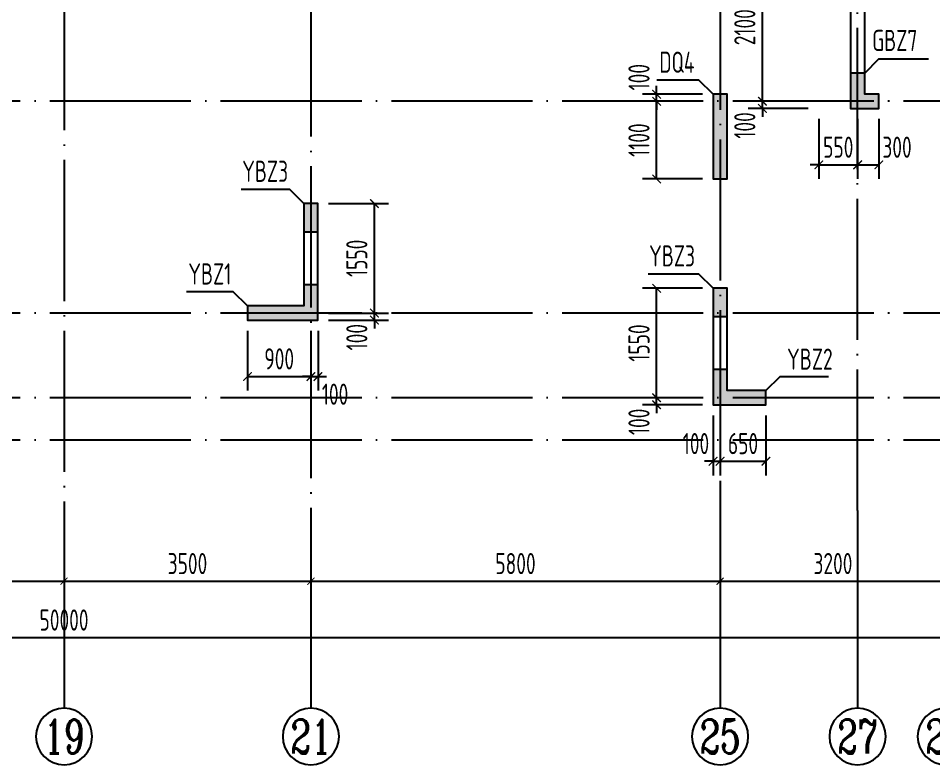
# Model space of a CAD drawing. Extents: x -1058961 to 23600, y -449123 to 2751847.
# Drawn here: x -420412 to -407436, y -120111 to -109535 of the extents above; entities that cross this region are included whole.
import ezdxf
from ezdxf.enums import TextEntityAlignment as Align

# ---------------------------------------------------------------- set-up
doc = ezdxf.new("R2010")
doc.units = 0
doc.header["$LTSCALE"] = 1000
doc.linetypes.add('DOTE', pattern=[2.42, 2, -0.2, 0.02, -0.2])
doc.layers.get('0').update_dxf_attribs({"linetype": 'CONTINUOUS'})
doc.layers.get('DEFPOINTS').update_dxf_attribs({"linetype": 'CONTINUOUS'})
for name, color, linetype in [('A-AXIS', 1, 'CONTINUOUS'), ('A-DOTE', 10, 'DOTE'), ('AXIS_NUM', 7, 'CONTINUOUS'), ('S-Q墙实线', 6, 'CONTINUOUS'), ('S-Q墙标注', 3, 'CONTINUOUS'), ('S-X详图填充', 252, 'CONTINUOUS'), ('S-X详图实线', 4, 'CONTINUOUS'), ('S-Y一般标注', 3, 'CONTINUOUS'), ('S-Z柱编号', 6, 'CONTINUOUS')]:
    doc.layers.add(name, color=color, linetype=linetype)
doc.styles.add('TSSD_Axis', font='complex.shx', dxfattribs={"width": 0.7, "bigfont": 'hztxt.shx'})
doc.styles.add('TSSD_DIMENSION', font='Tssdeng.shx', dxfattribs={"width": 0.7, "bigfont": 'tssdchn.shx'})
doc.styles.add('TSSD_REIN', font='tssdeng.shx', dxfattribs={"width": 0.7, "height": 300, "bigfont": 'tssdchn.shx'})
doc.styles.add('结构文字', font='zstxt.shx', dxfattribs={"width": 0.7, "bigfont": 'zshz.shx'})
doc.dimstyles.new('STRUCK', dxfattribs={"dimtxt": 400, "dimasz": 121, "dimexe": 200, "dimexo": 150, "dimgap": 115, "dimtad": 1, "dimdec": 0, "dimdsep": 46, "dimtxsty": '结构文字', "dimblk": 'ARCHTICK', "dimcen": 400, "dimclrd": 3, "dimclre": 3, "dimclrt": 7, "dimadec": 0, "dimazin": 0, "dimtfac": 1, "dimtdec": 0, "dimtix": 1, "dimtmove": 2, "dimatfit": 3, "dimldrblk": '_DIMX', "dimfxl": 0, "dimtolj": 1, "dimtzin": 0, "dimarcsym": 0})
doc.dimstyles.new('TSSD_100_100', dxfattribs={"dimtxt": 300, "dimasz": 100, "dimexe": 100, "dimexo": 250, "dimgap": 100, "dimtad": 1, "dimdec": 0, "dimzin": 0, "dimdsep": 46, "dimtxsty": 'TSSD_DIMENSION', "dimblk": 'ARCHTICK', "dimcen": 0, "dimdle": 100, "dimclrt": 7, "dimadec": 0, "dimazin": 0, "dimtfac": 1, "dimtdec": 0, "dimtix": 1, "dimtmove": 2, "dimatfit": 3, "dimldrblk": 'ARCHTICK', "dimfxl": 0, "dimtolj": 1, "dimtzin": 0, "dimarcsym": 0})

# ---------------------------------------------------------------- blocks, each defined once
blk = doc.blocks.new('_ArchTick')
at = {"color": 0, "linetype": 'ByBlock', "const_width": 0.15}
blk.add_lwpolyline([(-0.5, -0.5), (0.5, 0.5)], dxfattribs=at)
blk = doc.blocks.new('*D1102')
at = {"layer": 'DEFPOINTS', "color": 0}
for p in [(26100, 3600), (29600, 3600), (29600, 2600)]:
    blk.add_point(p, dxfattribs=at)
at = {"layer": 'S-Y一般标注', "color": 0, "lineweight": -2}
for p, q in [((26100, 3350), (26100, 2500)), ((29600, 3350), (29600, 2500)), ((26000, 2600), (29700, 2600))]:
    blk.add_line(p, q, dxfattribs=at)
at = {"layer": 'S-Y一般标注', "color": 0, "lineweight": -2, "xscale": 100, "yscale": 100, "zscale": 100, "rotation": 180}
blk.add_blockref('_ArchTick', (26100, 2600), dxfattribs=at)
at = {"layer": 'S-Y一般标注', "color": 0, "lineweight": -2, "xscale": 100, "yscale": 100, "zscale": 100}
blk.add_blockref('_ArchTick', (29600, 2600), dxfattribs=at)
at = {"layer": 'S-Y一般标注', "color": 7, "insert": (27850, 2850), "char_height": 300, "attachment_point": 5, "style": 'TSSD_DIMENSION'}
blk.add_mtext('\\A1;3500', dxfattribs=at)
blk = doc.blocks.new('ts_axno')
at = {"color": 0, "linetype": 'ByBlock', "lineweight": -2}
blk.add_circle((0, 0), 0.5, dxfattribs=at)
at = {"color": 0, "linetype": 'ByBlock', "lineweight": -2, "style": 'TSSD_Axis', "width": 0.7}
blk.add_attdef('A', text='', height=0.6, dxfattribs=at).set_placement((0, 0), align=Align.MIDDLE_CENTER)
blk = doc.blocks.new('*D1103')
at = {"layer": 'DEFPOINTS', "color": 0}
for p in [(33100, 3600), (38900, 3600), (38900, 2600)]:
    blk.add_point(p, dxfattribs=at)
at = {"layer": 'S-Y一般标注', "color": 0, "lineweight": -2}
for p, q in [((33100, 3350), (33100, 2500)), ((38900, 3350), (38900, 2500)), ((33000, 2600), (39000, 2600))]:
    blk.add_line(p, q, dxfattribs=at)
at = {"layer": 'S-Y一般标注', "color": 0, "lineweight": -2, "xscale": 100, "yscale": 100, "zscale": 100, "rotation": 180}
blk.add_blockref('_ArchTick', (33100, 2600), dxfattribs=at)
at = {"layer": 'S-Y一般标注', "color": 0, "lineweight": -2, "xscale": 100, "yscale": 100, "zscale": 100}
blk.add_blockref('_ArchTick', (38900, 2600), dxfattribs=at)
at = {"layer": 'S-Y一般标注', "color": 7, "insert": (36000, 2850), "char_height": 300, "attachment_point": 5, "style": 'TSSD_DIMENSION'}
blk.add_mtext('\\A1;5800', dxfattribs=at)
blk = doc.blocks.new('*D1107')
at = {"layer": 'DEFPOINTS', "color": 0}
for p in [(4600, 3600), (54600, 3600), (54600, 1800)]:
    blk.add_point(p, dxfattribs=at)
at = {"layer": 'S-Y一般标注', "color": 0, "lineweight": -2}
for p, q in [((4600, 3350), (4600, 1700)), ((54600, 3350), (54600, 1700)), ((4500, 1800), (54700, 1800))]:
    blk.add_line(p, q, dxfattribs=at)
at = {"layer": 'S-Y一般标注', "color": 0, "lineweight": -2, "xscale": 100, "yscale": 100, "zscale": 100, "rotation": 180}
blk.add_blockref('_ArchTick', (4600, 1800), dxfattribs=at)
at = {"layer": 'S-Y一般标注', "color": 0, "lineweight": -2, "xscale": 100, "yscale": 100, "zscale": 100}
blk.add_blockref('_ArchTick', (54600, 1800), dxfattribs=at)
at = {"layer": 'S-Y一般标注', "color": 7, "insert": (29600, 2050), "char_height": 300, "attachment_point": 5, "style": 'TSSD_DIMENSION'}
blk.add_mtext('\\A1;50000', dxfattribs=at)
blk = doc.blocks.new('*D1110')
at = {"layer": 'DEFPOINTS', "color": 0}
for p in [(29600, 3600), (33100, 3600), (33100, 2600)]:
    blk.add_point(p, dxfattribs=at)
at = {"layer": 'S-Y一般标注', "color": 0, "lineweight": -2}
for p, q in [((29600, 3350), (29600, 2500)), ((33100, 3350), (33100, 2500)), ((29500, 2600), (33200, 2600))]:
    blk.add_line(p, q, dxfattribs=at)
at = {"layer": 'S-Y一般标注', "color": 0, "lineweight": -2, "xscale": 100, "yscale": 100, "zscale": 100, "rotation": 180}
blk.add_blockref('_ArchTick', (29600, 2600), dxfattribs=at)
at = {"layer": 'S-Y一般标注', "color": 0, "lineweight": -2, "xscale": 100, "yscale": 100, "zscale": 100}
blk.add_blockref('_ArchTick', (33100, 2600), dxfattribs=at)
at = {"layer": 'S-Y一般标注', "color": 7, "insert": (31350, 2850), "char_height": 300, "attachment_point": 5, "style": 'TSSD_DIMENSION'}
blk.add_mtext('\\A1;3500', dxfattribs=at)
blk = doc.blocks.new('*D1111')
at = {"layer": 'DEFPOINTS', "color": 0}
for p in [(38900, 3600), (42100, 3600), (42100, 2600)]:
    blk.add_point(p, dxfattribs=at)
at = {"layer": 'S-Y一般标注', "color": 0, "lineweight": -2}
for p, q in [((38900, 3350), (38900, 2500)), ((42100, 3350), (42100, 2500)), ((38800, 2600), (42200, 2600))]:
    blk.add_line(p, q, dxfattribs=at)
at = {"layer": 'S-Y一般标注', "color": 0, "lineweight": -2, "xscale": 100, "yscale": 100, "zscale": 100, "rotation": 180}
blk.add_blockref('_ArchTick', (38900, 2600), dxfattribs=at)
at = {"layer": 'S-Y一般标注', "color": 0, "lineweight": -2, "xscale": 100, "yscale": 100, "zscale": 100}
blk.add_blockref('_ArchTick', (42100, 2600), dxfattribs=at)
at = {"layer": 'S-Y一般标注', "color": 7, "insert": (40500, 2850), "char_height": 300, "attachment_point": 5, "style": 'TSSD_DIMENSION'}
blk.add_mtext('\\A1;3200', dxfattribs=at)
blk = doc.blocks.new('*D230')
at = {"layer": 'DEFPOINTS', "color": 0}
for p in [(-416164, -113711), (-415364, -113711), (-416164, -113811)]:
    blk.add_point(p, dxfattribs=at)
at = {"layer": 'S-Q墙标注', "color": 3, "lineweight": -2}
for p, q in [((-415364, -113711), (-415364, -113590)), ((-416014, -113711), (-415164, -113711)), ((-415364, -113811), (-415364, -113711)), ((-416014, -113811), (-415164, -113811)), ((-415364, -113811), (-415364, -113932))]:
    blk.add_line(p, q, dxfattribs=at)
at = {"layer": 'S-Q墙标注', "color": 3, "lineweight": -2, "xscale": 121, "yscale": 121, "zscale": 121}
for p, rotation in [((-415364, -113711), 270), ((-415364, -113811), 90)]:
    blk.add_blockref('_ArchTick', p, dxfattribs=dict(at, rotation=rotation))
at = {"layer": 'S-Q墙标注', "color": 7, "insert": (-415614, -114053), "char_height": 300, "attachment_point": 5, "rotation": 90, "style": 'TSSD_REIN'}
blk.add_mtext('\\A1;100', dxfattribs=at)
blk = doc.blocks.new('_DIMX')
blk.add_line((-150, 0), (150, 0))
at = {"const_width": 50}
blk.add_lwpolyline([(-70, -70), (70, 70)], dxfattribs=at)
blk = doc.blocks.new('*D231')
at = {"layer": 'DEFPOINTS', "color": 0}
for p in [(-416164, -112161), (-415364, -112161), (-416164, -113711)]:
    blk.add_point(p, dxfattribs=at)
at = {"layer": 'S-Q墙标注', "color": 3, "lineweight": -2}
for p, q in [((-416014, -112161), (-415164, -112161)), ((-415364, -113711), (-415364, -112161)), ((-416014, -113711), (-415164, -113711))]:
    blk.add_line(p, q, dxfattribs=at)
at = {"layer": 'S-Q墙标注', "color": 3, "lineweight": -2, "xscale": 121, "yscale": 121, "zscale": 121}
for p, rotation in [((-415364, -112161), 90), ((-415364, -113711), 270)]:
    blk.add_blockref('_ArchTick', p, dxfattribs=dict(at, rotation=rotation))
at = {"layer": 'S-Q墙标注', "color": 7, "insert": (-415614, -112936), "char_height": 300, "attachment_point": 5, "rotation": 90, "style": 'TSSD_REIN'}
blk.add_mtext('\\A1;1550', dxfattribs=at)
blk = doc.blocks.new('*D232')
at = {"layer": 'DEFPOINTS', "color": 0}
for p in [(-417164, -113811), (-416264, -113811), (-416264, -114611)]:
    blk.add_point(p, dxfattribs=at)
at = {"layer": 'S-Q墙标注', "color": 3, "lineweight": -2}
for p, q in [((-417164, -113961), (-417164, -114811)), ((-416264, -113961), (-416264, -114811)), ((-417164, -114611), (-416264, -114611))]:
    blk.add_line(p, q, dxfattribs=at)
at = {"layer": 'S-Q墙标注', "color": 3, "lineweight": -2, "xscale": 121, "yscale": 121, "zscale": 121, "rotation": 180}
blk.add_blockref('_ArchTick', (-417164, -114611), dxfattribs=at)
at = {"layer": 'S-Q墙标注', "color": 3, "lineweight": -2, "xscale": 121, "yscale": 121, "zscale": 121}
blk.add_blockref('_ArchTick', (-416264, -114611), dxfattribs=at)
at = {"layer": 'S-Q墙标注', "color": 7, "insert": (-416714, -114361), "char_height": 300, "attachment_point": 5, "style": 'TSSD_REIN'}
blk.add_mtext('\\A1;900', dxfattribs=at)
blk = doc.blocks.new('*D233')
at = {"layer": 'DEFPOINTS', "color": 0}
for p in [(-416264, -113811), (-416164, -113811), (-416164, -114611)]:
    blk.add_point(p, dxfattribs=at)
at = {"layer": 'S-Q墙标注', "color": 3, "lineweight": -2}
for p, q in [((-416264, -113961), (-416264, -114811)), ((-416164, -113961), (-416164, -114811)), ((-416264, -114611), (-416385, -114611)), ((-416264, -114611), (-416164, -114611)), ((-416164, -114611), (-416043, -114611))]:
    blk.add_line(p, q, dxfattribs=at)
at = {"layer": 'S-Q墙标注', "color": 3, "lineweight": -2, "xscale": 121, "yscale": 121, "zscale": 121}
blk.add_blockref('_ArchTick', (-416264, -114611), dxfattribs=at)
at = {"layer": 'S-Q墙标注', "color": 3, "lineweight": -2, "xscale": 121, "yscale": 121, "zscale": 121, "rotation": 180}
blk.add_blockref('_ArchTick', (-416164, -114611), dxfattribs=at)
at = {"layer": 'S-Q墙标注', "color": 7, "insert": (-415922, -114861), "char_height": 300, "attachment_point": 5, "style": 'TSSD_REIN'}
blk.add_mtext('\\A1;100', dxfattribs=at)
blk = doc.blocks.new('*D234')
at = {"layer": 'DEFPOINTS', "color": 0}
for p in [(-411364, -114911), (-410564, -114911), (-410564, -115011)]:
    blk.add_point(p, dxfattribs=at)
at = {"layer": 'S-Q墙标注', "color": 3, "lineweight": -2}
for p, q in [((-411364, -114911), (-411364, -114790)), ((-410714, -114911), (-411564, -114911)), ((-411364, -115011), (-411364, -114911)), ((-410714, -115011), (-411564, -115011)), ((-411364, -115011), (-411364, -115132))]:
    blk.add_line(p, q, dxfattribs=at)
at = {"layer": 'S-Q墙标注', "color": 3, "lineweight": -2, "xscale": 121, "yscale": 121, "zscale": 121}
for p, rotation in [((-411364, -114911), 270), ((-411364, -115011), 90)]:
    blk.add_blockref('_ArchTick', p, dxfattribs=dict(at, rotation=rotation))
at = {"layer": 'S-Q墙标注', "color": 7, "insert": (-411614, -115253), "char_height": 300, "attachment_point": 5, "rotation": 90, "style": 'TSSD_REIN'}
blk.add_mtext('\\A1;100', dxfattribs=at)
blk = doc.blocks.new('*D235')
at = {"layer": 'DEFPOINTS', "color": 0}
for p in [(-411364, -113361), (-410564, -113361), (-410564, -114911)]:
    blk.add_point(p, dxfattribs=at)
at = {"layer": 'S-Q墙标注', "color": 3, "lineweight": -2}
for p, q in [((-410714, -113361), (-411564, -113361)), ((-411364, -114911), (-411364, -113361)), ((-410714, -114911), (-411564, -114911))]:
    blk.add_line(p, q, dxfattribs=at)
at = {"layer": 'S-Q墙标注', "color": 3, "lineweight": -2, "xscale": 121, "yscale": 121, "zscale": 121}
for p, rotation in [((-411364, -113361), 90), ((-411364, -114911), 270)]:
    blk.add_blockref('_ArchTick', p, dxfattribs=dict(at, rotation=rotation))
at = {"layer": 'S-Q墙标注', "color": 7, "insert": (-411614, -114136), "char_height": 300, "attachment_point": 5, "rotation": 90, "style": 'TSSD_REIN'}
blk.add_mtext('\\A1;1550', dxfattribs=at)
blk = doc.blocks.new('*D236')
at = {"layer": 'DEFPOINTS', "color": 0}
for p in [(-410564, -115011), (-410464, -115011), (-410464, -115811)]:
    blk.add_point(p, dxfattribs=at)
at = {"layer": 'S-Q墙标注', "color": 3, "lineweight": -2}
for p, q in [((-410564, -115161), (-410564, -116011)), ((-410464, -115161), (-410464, -116011)), ((-410564, -115811), (-410685, -115811)), ((-410564, -115811), (-410464, -115811)), ((-410464, -115811), (-410343, -115811))]:
    blk.add_line(p, q, dxfattribs=at)
at = {"layer": 'S-Q墙标注', "color": 3, "lineweight": -2, "xscale": 121, "yscale": 121, "zscale": 121}
blk.add_blockref('_ArchTick', (-410564, -115811), dxfattribs=at)
at = {"layer": 'S-Q墙标注', "color": 3, "lineweight": -2, "xscale": 121, "yscale": 121, "zscale": 121, "rotation": 180}
blk.add_blockref('_ArchTick', (-410464, -115811), dxfattribs=at)
at = {"layer": 'S-Q墙标注', "color": 7, "insert": (-410806, -115561), "char_height": 300, "attachment_point": 5, "style": 'TSSD_REIN'}
blk.add_mtext('\\A1;100', dxfattribs=at)
blk = doc.blocks.new('*D237')
at = {"layer": 'DEFPOINTS', "color": 0}
for p in [(-410464, -115011), (-409814, -115011), (-409814, -115811)]:
    blk.add_point(p, dxfattribs=at)
at = {"layer": 'S-Q墙标注', "color": 3, "lineweight": -2}
for p, q in [((-410464, -115161), (-410464, -116011)), ((-409814, -115161), (-409814, -116011)), ((-410464, -115811), (-409814, -115811))]:
    blk.add_line(p, q, dxfattribs=at)
at = {"layer": 'S-Q墙标注', "color": 3, "lineweight": -2, "xscale": 121, "yscale": 121, "zscale": 121, "rotation": 180}
blk.add_blockref('_ArchTick', (-410464, -115811), dxfattribs=at)
at = {"layer": 'S-Q墙标注', "color": 3, "lineweight": -2, "xscale": 121, "yscale": 121, "zscale": 121}
blk.add_blockref('_ArchTick', (-409814, -115811), dxfattribs=at)
at = {"layer": 'S-Q墙标注', "color": 7, "insert": (-410139, -115561), "char_height": 300, "attachment_point": 5, "style": 'TSSD_REIN'}
blk.add_mtext('\\A1;650', dxfattribs=at)
blk = doc.blocks.new('*D238')
at = {"layer": 'DEFPOINTS', "color": 0}
for p in [(-411364, -110711), (-410564, -110711), (-410564, -111811)]:
    blk.add_point(p, dxfattribs=at)
at = {"layer": 'S-Q墙标注', "color": 3, "lineweight": -2}
for p, q in [((-410714, -110711), (-411564, -110711)), ((-411364, -111811), (-411364, -110711)), ((-410714, -111811), (-411564, -111811))]:
    blk.add_line(p, q, dxfattribs=at)
at = {"layer": 'S-Q墙标注', "color": 3, "lineweight": -2, "xscale": 121, "yscale": 121, "zscale": 121}
for p, rotation in [((-411364, -110711), 90), ((-411364, -111811), 270)]:
    blk.add_blockref('_ArchTick', p, dxfattribs=dict(at, rotation=rotation))
at = {"layer": 'S-Q墙标注', "color": 7, "insert": (-411614, -111261), "char_height": 300, "attachment_point": 5, "rotation": 90, "style": 'TSSD_REIN'}
blk.add_mtext('\\A1;1100', dxfattribs=at)
blk = doc.blocks.new('*D239')
at = {"layer": 'DEFPOINTS', "color": 0}
for p in [(-411364, -110611), (-410564, -110611), (-410564, -110711)]:
    blk.add_point(p, dxfattribs=at)
at = {"layer": 'S-Q墙标注', "color": 3, "lineweight": -2}
for p, q in [((-411364, -110611), (-411364, -110490)), ((-410714, -110611), (-411564, -110611)), ((-411364, -110711), (-411364, -110611)), ((-410714, -110711), (-411564, -110711)), ((-411364, -110711), (-411364, -110832))]:
    blk.add_line(p, q, dxfattribs=at)
at = {"layer": 'S-Q墙标注', "color": 3, "lineweight": -2, "xscale": 121, "yscale": 121, "zscale": 121}
for p, rotation in [((-411364, -110611), 270), ((-411364, -110711), 90)]:
    blk.add_blockref('_ArchTick', p, dxfattribs=dict(at, rotation=rotation))
at = {"layer": 'S-Q墙标注', "color": 7, "insert": (-411614, -110369), "char_height": 300, "attachment_point": 5, "rotation": 90, "style": 'TSSD_REIN'}
blk.add_mtext('\\A1;100', dxfattribs=at)
blk = doc.blocks.new('*D260')
at = {"layer": 'DEFPOINTS', "color": 0}
for p in [(-409864, -110711), (-409064, -110711), (-409064, -110811)]:
    blk.add_point(p, dxfattribs=at)
at = {"layer": 'S-Q墙标注', "color": 3, "lineweight": -2}
for p, q in [((-409864, -110711), (-409864, -110590)), ((-409214, -110711), (-410064, -110711)), ((-409214, -110811), (-410064, -110811)), ((-409864, -110811), (-409864, -110711)), ((-409864, -110811), (-409864, -110932))]:
    blk.add_line(p, q, dxfattribs=at)
at = {"layer": 'S-Q墙标注', "color": 3, "lineweight": -2, "xscale": 121, "yscale": 121, "zscale": 121}
for p, rotation in [((-409864, -110711), 270), ((-409864, -110811), 90)]:
    blk.add_blockref('_ArchTick', p, dxfattribs=dict(at, rotation=rotation))
at = {"layer": 'S-Q墙标注', "color": 7, "insert": (-410114, -111053), "char_height": 300, "attachment_point": 5, "rotation": 90, "style": 'TSSD_REIN'}
blk.add_mtext('\\A1;100', dxfattribs=at)
blk = doc.blocks.new('*D261')
at = {"layer": 'DEFPOINTS', "color": 0}
for p in [(-409864, -108611), (-409064, -108611), (-409064, -110711)]:
    blk.add_point(p, dxfattribs=at)
at = {"layer": 'S-Q墙标注', "color": 3, "lineweight": -2}
for p, q in [((-409214, -108611), (-410064, -108611)), ((-409864, -110711), (-409864, -108611)), ((-409214, -110711), (-410064, -110711))]:
    blk.add_line(p, q, dxfattribs=at)
at = {"layer": 'S-Q墙标注', "color": 3, "lineweight": -2, "xscale": 121, "yscale": 121, "zscale": 121}
for p, rotation in [((-409864, -108611), 90), ((-409864, -110711), 270)]:
    blk.add_blockref('_ArchTick', p, dxfattribs=dict(at, rotation=rotation))
at = {"layer": 'S-Q墙标注', "color": 7, "insert": (-410114, -109661), "char_height": 300, "attachment_point": 5, "rotation": 90, "style": 'TSSD_REIN'}
blk.add_mtext('\\A1;2100', dxfattribs=at)
blk = doc.blocks.new('*D1052')
at = {"layer": 'DEFPOINTS', "color": 0}
for p in [(-409064, -110811), (-408514, -110811), (-408514, -111611)]:
    blk.add_point(p, dxfattribs=at)
at = {"layer": 'S-Q墙标注', "color": 3, "lineweight": -2}
for p, q in [((-409064, -110961), (-409064, -111811)), ((-408514, -110961), (-408514, -111811)), ((-409064, -111611), (-409185, -111611)), ((-409064, -111611), (-408514, -111611)), ((-408514, -111611), (-408393, -111611))]:
    blk.add_line(p, q, dxfattribs=at)
at = {"layer": 'S-Q墙标注', "color": 3, "lineweight": -2, "xscale": 121, "yscale": 121, "zscale": 121}
blk.add_blockref('_ArchTick', (-409064, -111611), dxfattribs=at)
at = {"layer": 'S-Q墙标注', "color": 3, "lineweight": -2, "xscale": 121, "yscale": 121, "zscale": 121, "rotation": 180}
blk.add_blockref('_ArchTick', (-408514, -111611), dxfattribs=at)
at = {"layer": 'S-Q墙标注', "color": 7, "insert": (-408789, -111361), "char_height": 300, "attachment_point": 5, "style": 'TSSD_REIN'}
blk.add_mtext('\\A1;550', dxfattribs=at)
blk = doc.blocks.new('*D1053')
at = {"layer": 'DEFPOINTS', "color": 0}
for p in [(-408514, -110811), (-408214, -110811), (-408214, -111611)]:
    blk.add_point(p, dxfattribs=at)
at = {"layer": 'S-Q墙标注', "color": 3, "lineweight": -2}
for p, q in [((-408514, -110961), (-408514, -111811)), ((-408214, -110961), (-408214, -111811)), ((-408514, -111611), (-408214, -111611))]:
    blk.add_line(p, q, dxfattribs=at)
at = {"layer": 'S-Q墙标注', "color": 3, "lineweight": -2, "xscale": 121, "yscale": 121, "zscale": 121, "rotation": 180}
blk.add_blockref('_ArchTick', (-408514, -111611), dxfattribs=at)
at = {"layer": 'S-Q墙标注', "color": 3, "lineweight": -2, "xscale": 121, "yscale": 121, "zscale": 121}
blk.add_blockref('_ArchTick', (-408214, -111611), dxfattribs=at)
at = {"layer": 'S-Q墙标注', "color": 7, "insert": (-407956, -111361), "char_height": 300, "attachment_point": 5, "style": 'TSSD_REIN'}
blk.add_mtext('\\A1;300', dxfattribs=at)
blk = doc.blocks.new('20210726.16395156')
at = {"layer": 'A-AXIS'}
for p, q in [((29600, 3600), (29600, 800)), ((33100, 3600), (33100, 800)), ((38900, 3600.1), (38900, 800.1)), ((40850, 3600.2), (40850, 800.2))]:
    blk.add_line(p, q, dxfattribs=at)
at = {"layer": 'A-DOTE'}
for p, q in [((29600, 18249.9), (29600, 3600)), ((38900.2, 13700), (38900, 3600)), ((40850, 3600.2), (40850, 11500)), ((33100, 10900), (33100, 3600)), ((55600, 9400), (3600, 9400)), ((55600, 6400), (3600, 6400)), ((55600, 5200), (3600, 5200)), ((55600, 4600), (3600, 4600))]:
    blk.add_line(p, q, dxfattribs=at)
at = {"layer": 'A-AXIS'}
ref = blk.add_blockref('ts_axno', (29600, 400), dxfattribs=dict(at, xscale=-800, yscale=800, zscale=800, rotation=180))
ref.add_attrib('13', '19', dxfattribs={"layer": 'AXIS_NUM', "height": 480, "style": 'TSSD_Axis', "width": 0.7}).set_placement((29600, 400), align=Align.MIDDLE_CENTER)
ref = blk.add_blockref('ts_axno', (33100, 400), dxfattribs=dict(at, xscale=-800, yscale=800, zscale=800, rotation=180))
ref.add_attrib('13', '21', dxfattribs={"layer": 'AXIS_NUM', "height": 480, "style": 'TSSD_Axis', "width": 0.7}).set_placement((33100, 400), align=Align.MIDDLE_CENTER)
ref = blk.add_blockref('ts_axno', (38900, 400.1), dxfattribs=dict(at, xscale=-800, yscale=800, zscale=800, rotation=180))
ref.add_attrib('17', '25', dxfattribs={"layer": 'AXIS_NUM', "height": 480, "style": 'TSSD_Axis', "width": 0.7}).set_placement((38900, 400.1), align=Align.MIDDLE_CENTER)
ref = blk.add_blockref('ts_axno', (40850, 400.2), dxfattribs=dict(at, xscale=-800, yscale=800, zscale=800, rotation=180))
ref.add_attrib('5', '27', dxfattribs={"layer": 'AXIS_NUM', "height": 480, "style": 'TSSD_Axis', "width": 0.7}).set_placement((40850, 400.2), align=Align.MIDDLE_CENTER)
ref = blk.add_blockref('ts_axno', (42100, 400), dxfattribs=dict(at, xscale=-800, yscale=800, zscale=800, rotation=180))
ref.add_attrib('19', '28', dxfattribs={"layer": 'AXIS_NUM', "height": 480, "style": 'TSSD_Axis', "width": 0.7}).set_placement((42100, 400), align=Align.MIDDLE_CENTER)
at = {"layer": 'S-Y一般标注'}
for base, p1, p2, picture, middle in [((54600, 1800), (4600, 3600), (54600, 3600), '*D1107', (29600, 2050)), ((29600, 2600), (26100, 3600), (29600, 3600), '*D1102', (27850, 2850)), ((33100, 2600), (29600, 3600), (33100, 3600), '*D1110', (31350, 2850)), ((38900, 2600.1), (33100, 3600), (38900, 3600.1), '*D1103', (36000, 2850.1)), ((42100, 2600.1), (38900, 3600.1), (42100, 3600.1), '*D1111', (40500, 2850.1))]:
    dim = blk.add_linear_dim(base=base, p1=p1, p2=p2, dimstyle='TSSD_100_100', dxfattribs=at)
    dim.commit()
    dim.dimension.update_dxf_attribs({"geometry": picture, "text_midpoint": middle})

msp = doc.modelspace()

# ---------------------------------------------------------------- hatches: boundary and pattern name
at = {"layer": 'S-X详图填充'}
h = msp.add_hatch(color=256, dxfattribs=at)
h.dxf.hatch_style = 1
h.paths.add_polyline_path([(-408414.4, -110310.95), (-408614.4, -110310.95), (-408614.4, -110810.95), (-408214.4, -110810.95), (-408214.4, -110610.95), (-408414.4, -110610.95)])
h = msp.add_hatch(color=256, dxfattribs=at)
h.dxf.hatch_style = 1
h.paths.add_polyline_path([(-410564.38, -111810.95), (-410364.38, -111810.95), (-410364.38, -110610.95), (-410564.38, -110610.95)])
h = msp.add_hatch(color=256, dxfattribs=at)
h.dxf.hatch_style = 1
h.paths.add_polyline_path([(-416364.38, -112560.95), (-416164.38, -112560.95), (-416164.38, -112160.95), (-416364.38, -112160.95)])
h = msp.add_hatch(color=256, dxfattribs=at)
h.dxf.hatch_style = 1
h.paths.add_polyline_path([(-416164.38, -113310.95), (-416364.38, -113310.95), (-416364.38, -113610.95), (-417164.38, -113610.95), (-417164.38, -113810.95), (-416164.38, -113810.95)])
h = msp.add_hatch(color=256, dxfattribs=at)
h.dxf.hatch_style = 1
h.paths.add_polyline_path([(-410564.38, -113760.96), (-410364.38, -113760.96), (-410364.38, -113360.96), (-410564.38, -113360.96)])
h = msp.add_hatch(color=256, dxfattribs=at)
h.dxf.hatch_style = 1
h.paths.add_polyline_path([(-410364.38, -114510.96), (-410564.38, -114510.96), (-410564.38, -115010.96), (-409814.4, -115010.96), (-409814.4, -114810.96), (-410364.38, -114810.96)])

# ---------------------------------------------------------------- linework, layer by layer
at = {"layer": 'S-Q墙实线'}
for points in [[(-408614.4, -108710.95), (-408614.4, -110810.95), (-408214.4, -110810.95), (-408214.4, -110610.95), (-408414.4, -110610.95), (-408414.4, -108510.95), (-409064.46, -108510.95), (-409064.46, -108710.95)], [(-410364.38, -111810.95), (-410364.38, -110610.95), (-410564.38, -110610.95), (-410564.38, -111810.95)], [(-417064.41, -113610.95), (-417164.38, -113610.95), (-417164.38, -113810.95), (-417064.41, -113810.95), (-416164.38, -113810.95), (-416164.38, -112160.95), (-416364.38, -112160.95), (-416364.38, -113610.95)], [(-410564.38, -115010.96), (-409814.4, -115010.96), (-409814.4, -114810.96), (-410364.38, -114810.96), (-410364.38, -113360.96), (-410564.38, -113360.96)]]:
    msp.add_lwpolyline(points, close=True, dxfattribs=at)
at = {"layer": 'S-X详图实线'}
for points in [[(-408414.4, -110310.95), (-408614.4, -110310.95), (-408614.4, -110810.95), (-408214.4, -110810.95), (-408214.4, -110610.95), (-408414.4, -110610.95), (-408414.4, -110310.95)], [(-410564.38, -111810.95), (-410364.38, -111810.95), (-410364.38, -110610.95), (-410564.38, -110610.95), (-410564.38, -111810.95)], [(-416364.38, -112560.95), (-416164.38, -112560.95), (-416164.38, -112160.95), (-416364.38, -112160.95), (-416364.38, -112560.95)], [(-416164.38, -113310.95), (-416364.38, -113310.95), (-416364.38, -113610.95), (-417164.38, -113610.95), (-417164.38, -113810.95), (-416164.38, -113810.95), (-416164.38, -113310.95)], [(-410564.38, -113760.96), (-410364.38, -113760.96), (-410364.38, -113360.96), (-410564.38, -113360.96), (-410564.38, -113760.96)], [(-410364.38, -114510.96), (-410564.38, -114510.96), (-410564.38, -115010.96), (-409814.4, -115010.96), (-409814.4, -114810.96), (-410364.38, -114810.96), (-410364.38, -114510.96)]]:
    msp.add_lwpolyline(points, close=True, dxfattribs=at)
at = {"layer": 'S-Z柱编号', "color": 7}
for points in [[(-408414.4, -110310.95), (-408214.4, -110110.95), (-407507.84, -110110.95)], [(-410564.15, -110610.95), (-410764.15, -110410.95), (-411361.66, -110410.95)], [(-416364.38, -112160.95), (-416564.38, -111960.95), (-417255.2, -111960.95)], [(-410564.36, -113360.96), (-410764.36, -113160.96), (-411483.57, -113160.96)], [(-417164.38, -113610.95), (-417364.38, -113410.95), (-418028.07, -113410.95)], [(-409814.37, -114810.96), (-409614.37, -114610.96), (-408925.07, -114610.96)]]:
    msp.add_lwpolyline(points, dxfattribs=at)

# ---------------------------------------------------------------- block references
at = {"layer": 'A-DOTE'}
msp.add_blockref('20210726.16395156', (-449364.4, -120111), dxfattribs=at)

# ---------------------------------------------------------------- texts
at = {"layer": 'S-Z柱编号', "color": 7, "style": 'TSSD_REIN', "width": 0.7}
for s, p in [('GBZ7', (-408307.6, -110088.51)), ('DQ4', (-411325.21, -110397.25)), ('YBZ3', (-417238.51, -111942.29)), ('YBZ3', (-411470.13, -113141.46)), ('YBZ1', (-418002.34, -113396.81)), ('YBZ2', (-409514.37, -114603.9))]:
    msp.add_text(s, height=300, dxfattribs=at).set_placement(p, align=Align.BOTTOM_LEFT)

# ---------------------------------------------------------------- dimensions: what is measured, and where the dimension line sits
at = {"layer": 'S-Q墙标注'}
for base, p1, p2, picture, middle in [((-409864.46, -108610.95), (-409064.46, -110710.95), (-409064.46, -108610.95), '*D261', (-410114.46, -109660.95)), ((-411364.38, -110710.95), (-410564.38, -111810.95), (-410564.38, -110710.95), '*D238', (-411614.38, -111260.95)), ((-415364.38, -112160.95), (-416164.38, -113710.95), (-416164.38, -112160.95), '*D231', (-415614.38, -112935.95)), ((-411364.38, -113360.96), (-410564.38, -114910.95), (-410564.38, -113360.96), '*D235', (-411614.38, -114135.96))]:
    dim = msp.add_linear_dim(base=base, p1=p1, p2=p2, angle=90, dimstyle='STRUCK', override={"dimtxt": 300, "dimgap": 100, "dimtxsty": 'TSSD_REIN'}, dxfattribs=at)
    dim.commit()
    dim.dimension.update_dxf_attribs({"geometry": picture, "text_midpoint": middle})
for base, p1, p2, picture, middle in [((-411364.38, -110610.95), (-410564.38, -110710.95), (-410564.38, -110610.95), '*D239', (-411614.38, -110369.03)), ((-409864.46, -110710.95), (-409064.46, -110810.95), (-409064.46, -110710.95), '*D260', (-410114.46, -111052.88)), ((-415364.38, -113710.95), (-416164.38, -113810.95), (-416164.38, -113710.95), '*D230', (-415614.38, -114052.88)), ((-411364.38, -114910.95), (-410564.38, -115010.96), (-410564.38, -114910.95), '*D234', (-411614.38, -115252.89))]:
    dim = msp.add_linear_dim(base=base, p1=p1, p2=p2, angle=90, dimstyle='STRUCK', override={"dimtxt": 300, "dimgap": 100, "dimtxsty": 'TSSD_REIN'}, dxfattribs=at)
    dim.commit()
    dim.dimension.update_dxf_attribs({"geometry": picture, "text_midpoint": middle, "dimtype": 160})
for base, p1, p2, picture, middle in [((-408514.38, -111610.98), (-409064.45, -110810.98), (-408514.38, -110810.98), '*D1052', (-408789.42, -111360.98)), ((-416264.4, -114610.95), (-417164.38, -113810.95), (-416264.4, -113810.95), '*D232', (-416714.39, -114360.95)), ((-409814.4, -115810.96), (-410464.36, -115010.96), (-409814.4, -115010.96), '*D237', (-410139.38, -115560.96))]:
    dim = msp.add_linear_dim(base=base, p1=p1, p2=p2, dimstyle='STRUCK', override={"dimtxt": 300, "dimgap": 100, "dimtxsty": 'TSSD_REIN'}, dxfattribs=at)
    dim.commit()
    dim.dimension.update_dxf_attribs({"geometry": picture, "text_midpoint": middle})
for base, p1, p2, picture, middle in [((-408214.39, -111610.98), (-408514.38, -110810.98), (-408214.39, -110810.98), '*D1053', (-407956.31, -111360.98)), ((-416164.38, -114610.95), (-416264.4, -113810.95), (-416164.38, -113810.95), '*D233', (-415922.46, -114860.95)), ((-410464.36, -115810.96), (-410564.38, -115010.96), (-410464.36, -115010.96), '*D236', (-410806.31, -115560.96))]:
    dim = msp.add_linear_dim(base=base, p1=p1, p2=p2, dimstyle='STRUCK', override={"dimtxt": 300, "dimgap": 100, "dimtxsty": 'TSSD_REIN'}, dxfattribs=at)
    dim.commit()
    dim.dimension.update_dxf_attribs({"geometry": picture, "text_midpoint": middle, "dimtype": 160})

doc.saveas('drawing.dxf')
